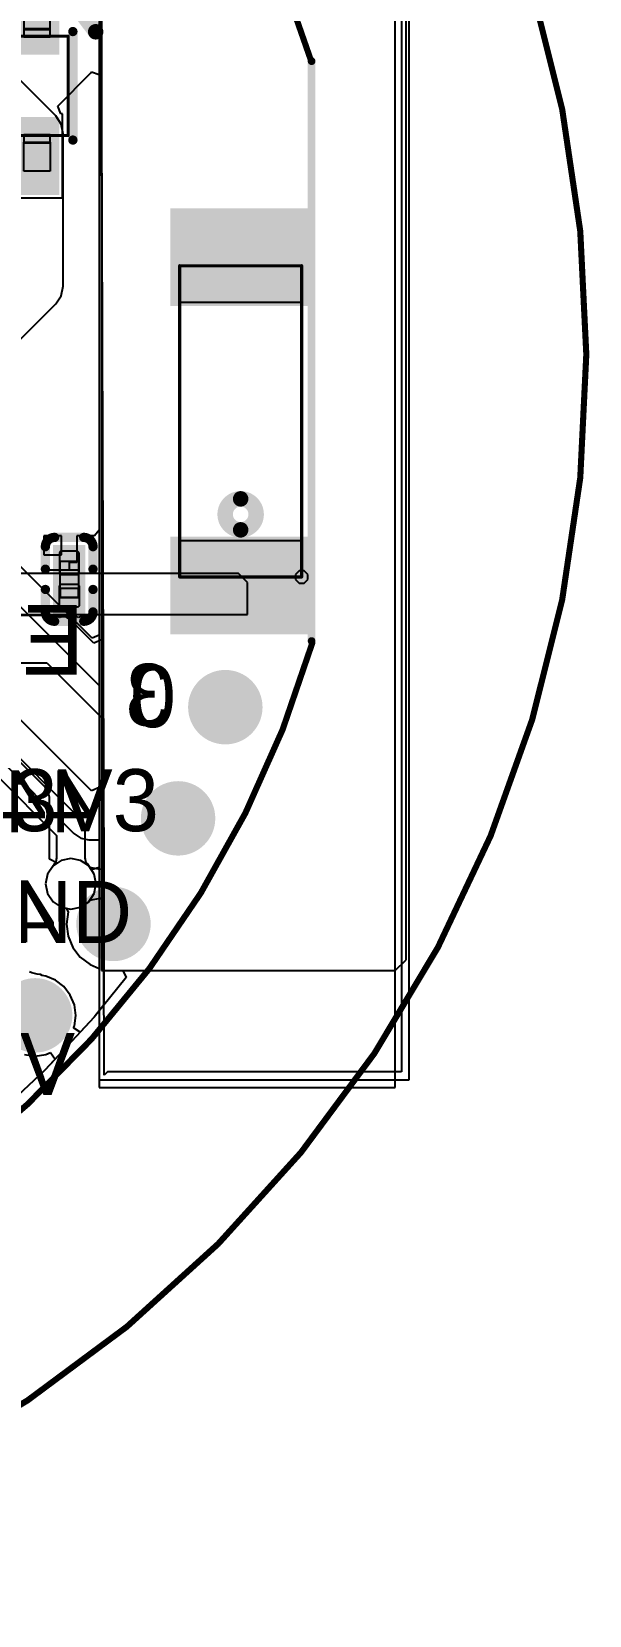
# Model space of a CAD drawing. Header units: millimetres. Extents: x 50 to 153, y 18 to 71.
# Drawn here: x 143.45 to 152.6, y 29.54 to 55.49 of the extents above; entities that cross this region are included whole.
import ezdxf

# ---------------------------------------------------------------- set-up
doc = ezdxf.new("R2010")
doc.units = ezdxf.units.MM
for name, color, linetype in [('BottomLayer', 5, 'Continuous'), ('BottomOverlay', 54, 'Continuous'), ('BottomPaste', 16, 'Continuous'), ('BottomSolder', 6, 'Continuous'), ('ConnectLayer', 7, 'Continuous'), ('KeepOutLayer', 6, 'Continuous'), ('Mechanical15', 56, 'Continuous'), ('Mechanical4', 56, 'Continuous'), ('Mechanical5', 56, 'Continuous'), ('Mechanical6', 56, 'Continuous'), ('MidLayer1', 16, 'Continuous'), ('MidLayer2', 76, 'Continuous'), ('MultiLayer', 9, 'Continuous'), ('PadHoleLayer', 156, 'Continuous'), ('TopLayer', 1, 'Continuous'), ('TopOverlay', 2, 'Continuous'), ('TopPaste', 8, 'Continuous'), ('TopSolder', 216, 'Continuous')]:
    doc.layers.add(name, color=color, linetype=linetype)

# ---------------------------------------------------------------- blocks, each defined once
blk = doc.blocks.new('KEY__3X6X4_3_5_1')
at = {"layer": 'BottomLayer', "const_width": 1.6}
for points in [[(-2.628, -0.95), (-2.428, -0.95)], [(2.372, -0.95), (2.572, -0.95)]]:
    blk.add_lwpolyline(points, dxfattribs=at)
at = {"layer": 'BottomLayer', "const_width": 0.8}
for points in [[(-3.028, -0.95, 1), (-2.228, -0.95, 1)], [(-2.828, -0.95, 1), (-2.028, -0.95, 1)], [(1.972, -0.95, 1), (2.772, -0.95, 1)], [(2.172, -0.95, 1), (2.972, -0.95, 1)]]:
    blk.add_lwpolyline(points, format="xyb", close=True, dxfattribs=at)
at = {"layer": 'BottomSolder', "const_width": 1.803}
for points in [[(-2.628, -0.95), (-2.428, -0.95)], [(2.372, -0.95), (2.572, -0.95)]]:
    blk.add_lwpolyline(points, dxfattribs=at)
at = {"layer": 'BottomSolder', "const_width": 0.902}
for points in [[(-3.079, -0.95, 1), (-2.178, -0.95, 1)], [(-2.879, -0.95, 1), (-1.978, -0.95, 1)], [(1.921, -0.95, 1), (2.822, -0.95, 1)], [(2.121, -0.95, 1), (3.022, -0.95, 1)]]:
    blk.add_lwpolyline(points, format="xyb", close=True, dxfattribs=at)
at = {"layer": 'MidLayer1', "const_width": 1.6}
for points in [[(-2.628, -0.95), (-2.428, -0.95)], [(2.372, -0.95), (2.572, -0.95)]]:
    blk.add_lwpolyline(points, dxfattribs=at)
at = {"layer": 'MidLayer1', "const_width": 0.8}
for points in [[(-3.028, -0.95, 1), (-2.228, -0.95, 1)], [(-2.828, -0.95, 1), (-2.028, -0.95, 1)], [(1.972, -0.95, 1), (2.772, -0.95, 1)], [(2.172, -0.95, 1), (2.972, -0.95, 1)]]:
    blk.add_lwpolyline(points, format="xyb", close=True, dxfattribs=at)
at = {"layer": 'MidLayer2', "const_width": 1.6}
for points in [[(-2.628, -0.95), (-2.428, -0.95)], [(2.372, -0.95), (2.572, -0.95)]]:
    blk.add_lwpolyline(points, dxfattribs=at)
at = {"layer": 'MidLayer2', "const_width": 0.8}
for points in [[(-3.028, -0.95, 1), (-2.228, -0.95, 1)], [(-2.828, -0.95, 1), (-2.028, -0.95, 1)], [(1.972, -0.95, 1), (2.772, -0.95, 1)], [(2.172, -0.95, 1), (2.972, -0.95, 1)]]:
    blk.add_lwpolyline(points, format="xyb", close=True, dxfattribs=at)
at = {"layer": 'MultiLayer', "const_width": 1.6}
for points in [[(-2.628, -0.95), (-2.428, -0.95)], [(2.372, -0.95), (2.572, -0.95)]]:
    blk.add_lwpolyline(points, dxfattribs=at)
at = {"layer": 'MultiLayer', "const_width": 0.8}
for points in [[(-3.028, -0.95, 1), (-2.228, -0.95, 1)], [(-2.828, -0.95, 1), (-2.028, -0.95, 1)], [(1.972, -0.95, 1), (2.772, -0.95, 1)], [(2.172, -0.95, 1), (2.972, -0.95, 1)]]:
    blk.add_lwpolyline(points, format="xyb", close=True, dxfattribs=at)
at = {"layer": 'PadHoleLayer', "const_width": 0.162}
for points in [[(-2.667, -1.172), (-2.779, -1.022, -1), (-2.39, -0.728), (-2.277, -0.878, -1)], [(2.333, -1.172), (2.221, -1.022, -1), (2.61, -0.728), (2.723, -0.878, -1)]]:
    blk.add_lwpolyline(points, format="xyb", close=True, dxfattribs=at)
at = {"layer": 'TopLayer', "const_width": 1.6}
for points in [[(-2.628, -0.95), (-2.428, -0.95)], [(2.372, -0.95), (2.572, -0.95)]]:
    blk.add_lwpolyline(points, dxfattribs=at)
at = {"layer": 'TopLayer', "const_width": 0.8}
for points in [[(-3.028, -0.95, 1), (-2.228, -0.95, 1)], [(-2.828, -0.95, 1), (-2.028, -0.95, 1)], [(1.972, -0.95, 1), (2.772, -0.95, 1)], [(2.172, -0.95, 1), (2.972, -0.95, 1)]]:
    blk.add_lwpolyline(points, format="xyb", close=True, dxfattribs=at)
at = {"layer": 'TopOverlay', "const_width": 0.254}
for points in [[(-3.278, 1.55), (3.222, 1.55)], [(-3.278, -0.15), (-3.278, 1.55)], [(3.222, -0.15), (3.222, 1.55)], [(-3.278, -2.1), (3.222, -2.1)]]:
    blk.add_lwpolyline(points, dxfattribs=at)
at = {"layer": 'TopOverlay', "const_width": 0.127}
for points in [[(-3.342, 1.55, 1), (-3.215, 1.55, 1)], [(-3.342, 1.55, 1), (-3.215, 1.55, 1)], [(3.158, 1.55, 1), (3.285, 1.55, 1)], [(3.158, 1.55, 1), (3.285, 1.55, 1)], [(-3.342, -0.15, 1), (-3.215, -0.15, 1)], [(3.158, -0.15, 1), (3.285, -0.15, 1)], [(-3.342, -2.1, 1), (-3.215, -2.1, 1)], [(3.158, -2.1, 1), (3.285, -2.1, 1)]]:
    blk.add_lwpolyline(points, format="xyb", close=True, dxfattribs=at)
at = {"layer": 'TopOverlay'}
for points in [[(-1.628, 1.55), (1.572, 1.55), (-1.628, 2.45), (1.572, 2.45)], [(-2.928, 1.55), (-2.128, 1.55), (-2.928, 2.05), (-2.128, 2.05)], [(2.072, 1.55), (2.872, 1.55), (2.072, 2.05), (2.872, 2.05)]]:
    blk.add_solid(points, dxfattribs=at)
at = {"layer": 'TopSolder', "const_width": 1.803}
for points in [[(-2.628, -0.95), (-2.428, -0.95)], [(2.372, -0.95), (2.572, -0.95)]]:
    blk.add_lwpolyline(points, dxfattribs=at)
at = {"layer": 'TopSolder', "const_width": 0.902}
for points in [[(-3.079, -0.95, 1), (-2.178, -0.95, 1)], [(-2.879, -0.95, 1), (-1.978, -0.95, 1)], [(1.921, -0.95, 1), (2.822, -0.95, 1)], [(2.121, -0.95, 1), (3.022, -0.95, 1)]]:
    blk.add_lwpolyline(points, format="xyb", close=True, dxfattribs=at)
blk = doc.blocks.new('T___________1_9')
at = {"layer": 'BottomLayer', "const_width": 0.508}
blk.add_lwpolyline([(-0.326, 0.03, 1), (0.182, 0.03, 1)], format="xyb", close=True, dxfattribs=at)
at = {"layer": 'BottomPaste', "const_width": 0.508}
blk.add_lwpolyline([(-0.326, 0.03, 1), (0.182, 0.03, 1)], format="xyb", close=True, dxfattribs=at)
at = {"layer": 'BottomSolder', "const_width": 0.61}
blk.add_lwpolyline([(-0.377, 0.03, 1), (0.233, 0.03, 1)], format="xyb", close=True, dxfattribs=at)
blk = doc.blocks.new('T___________1_B_10')
at = {"layer": 'TopLayer', "const_width": 0.508}
blk.add_lwpolyline([(-0.326, -0.03, 1), (0.182, -0.03, 1)], format="xyb", close=True, dxfattribs=at)
at = {"layer": 'TopPaste', "const_width": 0.508}
blk.add_lwpolyline([(-0.326, -0.03, 1), (0.182, -0.03, 1)], format="xyb", close=True, dxfattribs=at)
at = {"layer": 'TopSolder', "const_width": 0.61}
blk.add_lwpolyline([(-0.377, -0.03, 1), (0.233, -0.03, 1)], format="xyb", close=True, dxfattribs=at)
blk = doc.blocks.new('T___________1_11')
at = {"layer": 'BottomLayer', "const_width": 0.508}
blk.add_lwpolyline([(-0.326, 0.03, 1), (0.182, 0.03, 1)], format="xyb", close=True, dxfattribs=at)
at = {"layer": 'BottomPaste', "const_width": 0.508}
blk.add_lwpolyline([(-0.326, 0.03, 1), (0.182, 0.03, 1)], format="xyb", close=True, dxfattribs=at)
at = {"layer": 'BottomSolder', "const_width": 0.61}
blk.add_lwpolyline([(-0.377, 0.03, 1), (0.233, 0.03, 1)], format="xyb", close=True, dxfattribs=at)
blk = doc.blocks.new('T___________1_12')
at = {"layer": 'BottomLayer', "const_width": 0.508}
blk.add_lwpolyline([(-0.326, 0.03, 1), (0.182, 0.03, 1)], format="xyb", close=True, dxfattribs=at)
at = {"layer": 'BottomPaste', "const_width": 0.508}
blk.add_lwpolyline([(-0.326, 0.03, 1), (0.182, 0.03, 1)], format="xyb", close=True, dxfattribs=at)
at = {"layer": 'BottomSolder', "const_width": 0.61}
blk.add_lwpolyline([(-0.377, 0.03, 1), (0.233, 0.03, 1)], format="xyb", close=True, dxfattribs=at)
blk = doc.blocks.new('T___________1_13')
at = {"layer": 'BottomLayer', "const_width": 0.508}
blk.add_lwpolyline([(-0.326, 0.03, 1), (0.182, 0.03, 1)], format="xyb", close=True, dxfattribs=at)
at = {"layer": 'BottomPaste', "const_width": 0.508}
blk.add_lwpolyline([(-0.326, 0.03, 1), (0.182, 0.03, 1)], format="xyb", close=True, dxfattribs=at)
at = {"layer": 'BottomSolder', "const_width": 0.61}
blk.add_lwpolyline([(-0.377, 0.03, 1), (0.233, 0.03, 1)], format="xyb", close=True, dxfattribs=at)
blk = doc.blocks.new('T___________1_B_14')
at = {"layer": 'TopLayer', "const_width": 0.508}
blk.add_lwpolyline([(-0.326, -0.03, 1), (0.182, -0.03, 1)], format="xyb", close=True, dxfattribs=at)
at = {"layer": 'TopPaste', "const_width": 0.508}
blk.add_lwpolyline([(-0.326, -0.03, 1), (0.182, -0.03, 1)], format="xyb", close=True, dxfattribs=at)
at = {"layer": 'TopSolder', "const_width": 0.61}
blk.add_lwpolyline([(-0.377, -0.03, 1), (0.233, -0.03, 1)], format="xyb", close=True, dxfattribs=at)
blk = doc.blocks.new('T___________1_B_15')
at = {"layer": 'TopLayer', "const_width": 0.508}
blk.add_lwpolyline([(-0.326, -0.03, 1), (0.182, -0.03, 1)], format="xyb", close=True, dxfattribs=at)
at = {"layer": 'TopPaste', "const_width": 0.508}
blk.add_lwpolyline([(-0.326, -0.03, 1), (0.182, -0.03, 1)], format="xyb", close=True, dxfattribs=at)
at = {"layer": 'TopSolder', "const_width": 0.61}
blk.add_lwpolyline([(-0.377, -0.03, 1), (0.233, -0.03, 1)], format="xyb", close=True, dxfattribs=at)
blk = doc.blocks.new('SOT_23_6_L2_9_W1_6_P0_95_LS2_8_BL_B_31')
at = {"layer": 'BottomLayer'}
for points in [[(-0.684, 1.685), (-1.216, 1.685), (-0.684, 0.613), (-1.216, 0.613)], [(0.266, 1.685), (-0.266, 1.685), (0.266, 0.613), (-0.266, 0.613)], [(1.216, 1.685), (0.684, 1.685), (1.216, 0.613), (0.684, 0.613)], [(-0.684, -0.613), (-1.216, -0.613), (-0.684, -1.685), (-1.216, -1.685)], [(0.266, -0.613), (-0.266, -0.613), (0.266, -1.685), (-0.266, -1.685)], [(1.216, -0.613), (0.684, -0.613), (1.216, -1.685), (0.684, -1.685)]]:
    blk.add_solid(points, dxfattribs=at)
at = {"layer": 'BottomOverlay', "const_width": 0.152}
for points in [[(-1.539, 0.889), (-1.539, -0.889)], [(1.539, 0.889), (1.539, -0.889)]]:
    blk.add_lwpolyline(points, dxfattribs=at)
at = {"layer": 'BottomOverlay'}
for points, const_width in [([(-1.577, 0.889, 1), (-1.501, 0.889, 1)], 0.0762), ([(1.501, 0.889, 1), (1.577, 0.889, 1)], 0.0762), ([(-1.577, -0.889, 1), (-1.501, -0.889, 1)], 0.0762), ([(1.818, -1.301, 1), (1.518, -1.301, 1)], 0.3), ([(1.501, -0.889, 1), (1.577, -0.889, 1)], 0.0762), ([(1.443, -1.301, 1), (1.593, -1.301, 1)], 0.15), ([(1.743, -1.301, 1), (1.893, -1.301, 1)], 0.15)]:
    blk.add_lwpolyline(points, format="xyb", close=True, dxfattribs=dict(at, const_width=const_width))
at = {"layer": 'BottomPaste'}
for points in [[(-0.684, 1.685), (-1.216, 1.685), (-0.684, 0.613), (-1.216, 0.613)], [(0.266, 1.685), (-0.266, 1.685), (0.266, 0.613), (-0.266, 0.613)], [(1.216, 1.685), (0.684, 1.685), (1.216, 0.613), (0.684, 0.613)], [(-0.684, -0.613), (-1.216, -0.613), (-0.684, -1.685), (-1.216, -1.685)], [(0.266, -0.613), (-0.266, -0.613), (0.266, -1.685), (-0.266, -1.685)], [(1.216, -0.613), (0.684, -0.613), (1.216, -1.685), (0.684, -1.685)]]:
    blk.add_solid(points, dxfattribs=at)
at = {"layer": 'BottomSolder'}
for points in [[(-0.582, 1.787), (-1.318, 1.787), (-0.582, 0.511), (-1.318, 0.511)], [(0.368, 1.787), (-0.368, 1.787), (0.368, 0.511), (-0.368, 0.511)], [(1.318, 1.787), (0.582, 1.787), (1.318, 0.511), (0.582, 0.511)], [(-0.582, -0.511), (-1.318, -0.511), (-0.582, -1.787), (-1.318, -1.787)], [(0.368, -0.511), (-0.368, -0.511), (0.368, -1.787), (-0.368, -1.787)], [(1.318, -0.511), (0.582, -0.511), (1.318, -1.787), (0.582, -1.787)]]:
    blk.add_solid(points, dxfattribs=at)
at = {"layer": 'Mechanical15'}
for p, q in [((-1.165, 0.925), (-1.165, 1.4)), ((-1.165, 1.4), (-0.735, 1.4)), ((-0.735, 1.4), (-0.735, 0.925)), ((-0.215, 0.925), (-0.215, 1.4)), ((-0.215, 1.4), (0.215, 1.4)), ((0.215, 1.4), (0.215, 0.925)), ((0.735, 0.925), (0.735, 1.4)), ((0.735, 1.4), (1.165, 1.4)), ((1.165, 1.4), (1.165, 0.925)), ((-0.735, 0.935), (-1.165, 0.935)), ((-1.165, 0.935), (-1.165, 0.803)), ((-0.735, 0.925), (-1.165, 0.925)), ((-1.165, 0.803), (-0.735, 0.803)), ((-0.735, 0.935), (-0.735, 0.935)), ((-0.735, 0.803), (-0.735, 0.935)), ((-0.735, 0.925), (-0.735, 0.925)), ((0.215, 0.935), (-0.215, 0.935)), ((-0.215, 0.935), (-0.215, 0.803)), ((0.215, 0.925), (-0.215, 0.925)), ((-0.215, 0.803), (0.215, 0.803)), ((0.215, 0.935), (0.215, 0.935)), ((0.215, 0.803), (0.215, 0.935)), ((0.215, 0.925), (0.215, 0.925)), ((1.165, 0.935), (0.735, 0.935)), ((0.735, 0.935), (0.735, 0.803)), ((1.165, 0.925), (0.735, 0.925)), ((0.735, 0.803), (1.165, 0.803)), ((1.165, 0.935), (1.165, 0.935)), ((1.165, 0.803), (1.165, 0.935)), ((1.165, 0.925), (1.165, 0.925)), ((-0.735, -0.803), (-1.165, -0.803)), ((-1.165, -0.803), (-1.165, -0.935)), ((-0.735, -0.925), (-1.165, -0.925)), ((-1.165, -0.925), (-1.165, -1.4)), ((-1.165, -0.935), (-0.735, -0.935)), ((-0.735, -0.803), (-0.735, -0.803)), ((-0.735, -0.935), (-0.735, -0.803)), ((-0.735, -0.925), (-0.735, -0.925)), ((-0.735, -1.4), (-0.735, -0.925)), ((0.215, -0.803), (-0.215, -0.803)), ((-0.215, -0.803), (-0.215, -0.935)), ((0.215, -0.925), (-0.215, -0.925)), ((-0.215, -0.925), (-0.215, -1.4)), ((-0.215, -0.935), (0.215, -0.935)), ((0.215, -0.803), (0.215, -0.803)), ((0.215, -0.935), (0.215, -0.803)), ((0.215, -0.925), (0.215, -0.925)), ((0.215, -1.4), (0.215, -0.925)), ((1.165, -0.803), (0.735, -0.803)), ((0.735, -0.803), (0.735, -0.935)), ((1.165, -0.925), (0.735, -0.925)), ((0.735, -0.925), (0.735, -1.4)), ((0.735, -0.935), (1.165, -0.935)), ((1.165, -0.803), (1.165, -0.803)), ((1.165, -0.935), (1.165, -0.803)), ((1.165, -0.925), (1.165, -0.925)), ((1.165, -1.4), (1.165, -0.925)), ((-1.165, -1.4), (-0.735, -1.4)), ((-0.215, -1.4), (0.215, -1.4)), ((0.735, -1.4), (1.165, -1.4)), ((1.403, -1.4), (1.404, -1.376)), ((1.403, -1.4), (1.403, -1.4)), ((1.404, -1.424), (1.403, -1.4)), ((1.404, -1.376), (1.439, -1.341)), ((1.438, -1.459), (1.404, -1.424)), ((1.487, -1.459), (1.438, -1.459)), ((1.439, -1.341), (1.488, -1.341)), ((1.522, -1.425), (1.487, -1.459)), ((1.488, -1.341), (1.522, -1.376)), ((1.522, -1.376), (1.523, -1.4)), ((1.523, -1.4), (1.522, -1.425))]:
    blk.add_line(p, q, dxfattribs=at)
at = {"layer": 'Mechanical15', "const_width": 0.0508}
for points in [[(1.463, 0.813), (-1.463, 0.813)], [(-1.463, 0.813), (-1.463, -0.813)], [(1.463, 0.813), (1.463, -0.813)], [(1.463, -0.813), (-1.463, -0.813)]]:
    blk.add_lwpolyline(points, dxfattribs=at)
at = {"layer": 'Mechanical15', "const_width": 0.0254}
for points in [[(-1.476, 0.813, 1), (-1.45, 0.813, 1)], [(-1.476, 0.813, 1), (-1.45, 0.813, 1)], [(1.45, 0.813, 1), (1.476, 0.813, 1)], [(1.45, 0.813, 1), (1.476, 0.813, 1)], [(-1.476, -0.813, 1), (-1.45, -0.813, 1)], [(-1.476, -0.813, 1), (-1.45, -0.813, 1)], [(1.45, -0.813, 1), (1.476, -0.813, 1)], [(1.45, -0.813, 1), (1.476, -0.813, 1)]]:
    blk.add_lwpolyline(points, format="xyb", close=True, dxfattribs=at)
at = {"layer": 'Mechanical6'}
for points, const_width in [([(1.02, -1.68, 1), (0.82, -1.68, 1)], 0.2), ([(0.77, -1.68, 1), (0.87, -1.68, 1)], 0.1), ([(0.97, -1.68, 1), (1.07, -1.68, 1)], 0.1)]:
    blk.add_lwpolyline(points, format="xyb", close=True, dxfattribs=dict(at, const_width=const_width))
blk = doc.blocks.new('C0201_110')
at = {"layer": 'Mechanical4'}
for p, q in [((-0.304, 0.132), (0.296, 0.132)), ((-0.304, -0.168), (-0.304, 0.132)), ((0.296, 0.132), (0.296, -0.168)), ((0.296, -0.168), (-0.304, -0.168))]:
    blk.add_line(p, q, dxfattribs=at)
at = {"layer": 'Mechanical5'}
for p, q in [((-0.154, 0.132), (-0.304, 0.132)), ((-0.304, 0.132), (-0.304, -0.168)), ((-0.154, -0.168), (-0.154, 0.132)), ((0.146, 0.132), (0.296, 0.132)), ((0.146, -0.168), (0.146, 0.132)), ((0.296, 0.132), (0.296, -0.168)), ((-0.304, -0.168), (-0.154, -0.168)), ((0.296, -0.168), (0.146, -0.168))]:
    blk.add_line(p, q, dxfattribs=at)
at = {"layer": 'TopLayer'}
for points in [[(-0.462, -0.18), (-0.094, -0.18), (-0.462, 0.144), (-0.094, 0.144)], [(0.086, -0.18), (0.455, -0.18), (0.086, 0.144), (0.455, 0.144)]]:
    blk.add_solid(points, dxfattribs=at)
at = {"layer": 'TopOverlay', "const_width": 0.152}
for points in [[(-0.691, 0.221, -0.414214), (-0.538, 0.373)], [(0.531, 0.373, -0.414214), (0.683, 0.221)], [(-0.538, -0.408, -0.414214), (-0.691, -0.256)], [(0.683, -0.256, -0.414214), (0.531, -0.408)]]:
    blk.add_lwpolyline(points, format="xyb", dxfattribs=at)
for points in [[(-0.691, 0.221), (-0.691, -0.256)], [(-0.538, 0.373), (-0.17, 0.373)], [(0.162, 0.373), (0.531, 0.373)], [(0.683, 0.221), (0.683, -0.256)], [(-0.538, -0.408), (-0.17, -0.408)], [(0.162, -0.408), (0.531, -0.408)]]:
    blk.add_lwpolyline(points, dxfattribs=at)
at = {"layer": 'TopOverlay', "const_width": 0.0762}
for points in [[(-0.729, 0.221, 1), (-0.653, 0.221, 1)], [(-0.729, 0.221, 1), (-0.653, 0.221, 1)], [(-0.577, 0.373, 1), (-0.5, 0.373, 1)], [(-0.577, 0.373, 1), (-0.5, 0.373, 1)], [(-0.208, 0.373, 1), (-0.132, 0.373, 1)], [(0.124, 0.373, 1), (0.2, 0.373, 1)], [(0.493, 0.373, 1), (0.569, 0.373, 1)], [(0.493, 0.373, 1), (0.569, 0.373, 1)], [(0.645, 0.221, 1), (0.721, 0.221, 1)], [(0.645, 0.221, 1), (0.721, 0.221, 1)], [(-0.729, -0.256, 1), (-0.653, -0.256, 1)], [(-0.729, -0.256, 1), (-0.653, -0.256, 1)], [(0.645, -0.256, 1), (0.721, -0.256, 1)], [(0.645, -0.256, 1), (0.721, -0.256, 1)], [(-0.577, -0.408, 1), (-0.5, -0.408, 1)], [(-0.577, -0.408, 1), (-0.5, -0.408, 1)], [(-0.208, -0.408, 1), (-0.132, -0.408, 1)], [(0.124, -0.408, 1), (0.2, -0.408, 1)], [(0.493, -0.408, 1), (0.569, -0.408, 1)], [(0.493, -0.408, 1), (0.569, -0.408, 1)]]:
    blk.add_lwpolyline(points, format="xyb", close=True, dxfattribs=at)
at = {"layer": 'TopPaste'}
for p, q in [((-0.462, 0.12), (-0.438, 0.144)), ((-0.462, -0.156), (-0.462, 0.12)), ((-0.438, 0.144), (-0.109, 0.144)), ((-0.109, 0.144), (-0.085, 0.12)), ((-0.085, 0.12), (-0.085, -0.156)), ((0.101, 0.144), (0.077, 0.12)), ((0.077, 0.12), (0.077, -0.156)), ((0.431, 0.144), (0.101, 0.144)), ((0.455, 0.12), (0.431, 0.144)), ((0.455, -0.156), (0.455, 0.12)), ((-0.438, -0.18), (-0.462, -0.156)), ((-0.109, -0.18), (-0.438, -0.18)), ((-0.085, -0.156), (-0.109, -0.18)), ((0.077, -0.156), (0.101, -0.18)), ((0.101, -0.18), (0.431, -0.18)), ((0.431, -0.18), (0.455, -0.156))]:
    blk.add_line(p, q, dxfattribs=at)
for points in [[(-0.462, -0.18), (-0.094, -0.18), (-0.462, 0.144), (-0.094, 0.144)], [(0.086, -0.18), (0.455, -0.18), (0.086, 0.144), (0.455, 0.144)]]:
    blk.add_solid(points, dxfattribs=at)
at = {"layer": 'TopSolder'}
for points in [[(-0.564, -0.281), (0.008, -0.281), (-0.564, 0.246), (0.008, 0.246)], [(-0.015, -0.281), (0.556, -0.281), (-0.015, 0.246), (0.556, 0.246)]]:
    blk.add_solid(points, dxfattribs=at)
blk = doc.blocks.new('ANT_RAINSUN_121')
at = {"layer": 'Mechanical15'}
for p, q in [((-2.666, 1.119), (-2.666, 1.119)), ((-2.666, 1.119), (-2.066, 1.119)), ((-2.666, -0.881), (-2.666, 1.119)), ((-2.066, 1.119), (-2.066, -0.881)), ((1.834, -0.881), (1.834, 1.119)), ((1.834, 1.119), (2.434, 1.119)), ((2.434, 1.119), (2.434, -0.881)), ((-2.708, -0.781), (-2.766, -0.839)), ((-2.766, -0.839), (-2.766, -0.881)), ((-2.766, -0.881), (-2.766, -0.922)), ((-2.766, -0.922), (-2.708, -0.981)), ((-2.625, -0.781), (-2.708, -0.781)), ((-2.708, -0.981), (-2.625, -0.981)), ((-2.066, -0.881), (-2.666, -0.881)), ((-2.566, -0.839), (-2.625, -0.781)), ((-2.625, -0.981), (-2.566, -0.922)), ((-2.566, -0.881), (-2.566, -0.839)), ((-2.566, -0.881), (-2.566, -0.881)), ((-2.566, -0.922), (-2.566, -0.881)), ((2.434, -0.881), (1.834, -0.881)), ((2.434, -0.881), (2.434, -0.881))]:
    blk.add_line(p, q, dxfattribs=at)
at = {"layer": 'Mechanical15', "const_width": 0.0508}
for points in [[(2.434, 1.119), (-2.666, 1.119)], [(-2.666, 1.119), (-2.666, -0.881)], [(2.434, 1.119), (2.434, -0.881)], [(-2.666, -0.881), (2.434, -0.881)]]:
    blk.add_lwpolyline(points, dxfattribs=at)
at = {"layer": 'Mechanical15', "const_width": 0.0254}
for points in [[(-2.679, 1.119, 1), (-2.653, 1.119, 1)], [(-2.679, 1.119, 1), (-2.653, 1.119, 1)], [(2.421, 1.119, 1), (2.447, 1.119, 1)], [(2.421, 1.119, 1), (2.447, 1.119, 1)], [(-2.679, -0.881, 1), (-2.653, -0.881, 1)], [(-2.679, -0.881, 1), (-2.653, -0.881, 1)], [(2.421, -0.881, 1), (2.447, -0.881, 1)], [(2.421, -0.881, 1), (2.447, -0.881, 1)]]:
    blk.add_lwpolyline(points, format="xyb", close=True, dxfattribs=at)
at = {"layer": 'TopLayer'}
for points in [[(-3.556, -0.981), (-2.056, -0.981), (-3.556, 1.219), (-2.056, 1.219)], [(1.824, -0.981), (3.324, -0.981), (1.824, 1.219), (3.324, 1.219)]]:
    blk.add_solid(points, dxfattribs=at)
at = {"layer": 'TopOverlay'}
for points, const_width in [([(-1.386, 0.119, 1), (-1.894, 0.119, 1)], 0.254), ([(-1.958, 0.119, 1), (-1.831, 0.119, 1)], 0.127), ([(-1.45, 0.119, 1), (-1.323, 0.119, 1)], 0.127)]:
    blk.add_lwpolyline(points, format="xyb", close=True, dxfattribs=dict(at, const_width=const_width))
at = {"layer": 'TopPaste'}
for points in [[(-3.556, -0.981), (-2.056, -0.981), (-3.556, 1.219), (-2.056, 1.219)], [(1.824, -0.981), (3.324, -0.981), (1.824, 1.219), (3.324, 1.219)]]:
    blk.add_solid(points, dxfattribs=at)
at = {"layer": 'TopSolder'}
for points in [[(-3.607, -1.032), (-2.005, -1.032), (-3.607, 1.27), (-2.005, 1.27)], [(1.773, -1.032), (3.375, -1.032), (1.773, 1.27), (3.375, 1.27)]]:
    blk.add_solid(points, dxfattribs=at)
blk = doc.blocks.new('T___________1_B_136')
at = {"layer": 'TopLayer', "const_width": 0.508}
blk.add_lwpolyline([(-0.326, -0.03, 1), (0.182, -0.03, 1)], format="xyb", close=True, dxfattribs=at)
at = {"layer": 'TopPaste', "const_width": 0.508}
blk.add_lwpolyline([(-0.326, -0.03, 1), (0.182, -0.03, 1)], format="xyb", close=True, dxfattribs=at)
at = {"layer": 'TopSolder', "const_width": 0.61}
blk.add_lwpolyline([(-0.377, -0.03, 1), (0.233, -0.03, 1)], format="xyb", close=True, dxfattribs=at)

msp = doc.modelspace()

# ---------------------------------------------------------------- linework, layer by layer
at = {"layer": 'BottomLayer'}
for p, q in [((144.561, 68.267), (144.561, 38.31)), ((149.645, 38.31), (149.645, 68.267)), ((144.561, 38.31), (149.645, 38.31))]:
    msp.add_line(p, q, dxfattribs=at)
at = {"layer": 'ConnectLayer'}
for p, q in [((144.561, 55.866), (144.561, 47.32)), ((144.595, 55.847), (144.634, 41.555)), ((144.599, 55.844), (144.599, 45.519)), ((143.848, 54.107), (143.134, 54.822)), ((143.881, 54.266), (144.42, 54.804)), ((144.42, 54.804), (144.434, 54.826)), ((144.434, 54.826), (144.561, 54.787)), ((144.561, 54.787), (144.561, 45.595)), ((143.934, 54.139), (143.881, 54.266)), ((143.938, 53.973), (143.848, 54.107)), ((143.958, 54.139), (143.934, 54.139)), ((143.958, 53.981), (143.958, 54.139)), ((143.959, 53.98), (143.958, 53.981)), ((143.958, 53.979), (143.959, 53.98)), ((143.958, 52.762), (143.958, 53.979)), ((143.97, 53.814), (143.938, 53.973)), ((143.97, 51.318), (143.97, 53.814)), ((143.135, 52.762), (143.958, 52.762)), ((143.848, 51.025), (143.938, 51.159)), ((143.938, 51.159), (143.97, 51.318)), ((143.234, 50.41), (143.848, 51.025)), ((144.561, 47.32), (144.485, 47.225)), ((144.444, 45.547), (142.889, 47.101)), ((143.942, 47.225), (143.653, 47.225)), ((143.653, 47.225), (143.653, 46.914)), ((143.942, 46.914), (143.942, 47.225)), ((144.485, 47.225), (144.196, 47.225)), ((144.196, 47.225), (144.196, 46.787)), ((143.653, 46.914), (143.942, 46.914)), ((144.196, 46.787), (144.069, 46.787)), ((144.069, 46.787), (144.069, 46.66)), ((143.653, 46.608), (141.945, 46.608)), ((142.628, 46.703), (144.561, 44.77)), ((144.069, 46.66), (143.653, 46.66)), ((143.653, 46.66), (143.653, 46.608)), ((143.308, 45.935), (143.754, 45.935)), ((143.754, 45.935), (143.754, 45.902)), ((144.383, 45.902), (144.416, 45.935)), ((144.416, 45.935), (144.561, 45.935)), ((144.561, 45.935), (144.561, 43.099)), ((143.925, 45.917), (139.542, 45.917)), ((143.754, 45.902), (143.887, 45.902)), ((143.887, 45.902), (143.91, 45.892)), ((143.91, 45.892), (143.921, 45.896)), ((143.921, 45.896), (143.932, 45.893)), ((144.015, 45.899), (143.925, 45.917)), ((143.932, 45.893), (143.946, 45.902)), ((143.946, 45.902), (144.192, 45.902)), ((144.09, 45.849), (144.015, 45.899)), ((144.472, 45.467), (144.09, 45.849)), ((144.192, 45.902), (144.206, 45.893)), ((144.206, 45.893), (144.217, 45.896)), ((144.217, 45.896), (144.228, 45.892)), ((144.228, 45.892), (144.251, 45.902)), ((144.251, 45.902), (144.383, 45.902)), ((144.383, 45.902), (144.383, 45.902)), ((144.561, 45.595), (144.444, 45.547)), ((144.599, 45.519), (144.472, 45.467)), ((138.193, 45.146), (143.703, 45.146)), ((143.703, 45.146), (144.599, 44.249)), ((144.261, 42.577), (142.097, 44.741)), ((144.561, 44.77), (144.561, 41.788)), ((143.675, 43.107), (142.361, 44.421)), ((144.434, 43.046), (143.208, 44.272)), ((144.599, 44.249), (144.599, 41.772)), ((142.231, 43.948), (143.863, 42.316)), ((142.816, 43.676), (144.145, 42.347)), ((143.726, 43.032), (143.675, 43.107)), ((144.561, 43.099), (144.434, 43.046)), ((143.743, 42.942), (143.726, 43.032)), ((143.743, 41.929), (143.743, 42.942)), ((144.312, 42.501), (144.261, 42.577)), ((143.863, 42.316), (143.863, 41.942)), ((144.145, 42.347), (144.258, 42.271)), ((144.329, 42.412), (144.312, 42.501)), ((144.329, 41.942), (144.329, 42.412)), ((144.258, 42.271), (144.392, 42.245)), ((144.392, 42.245), (144.392, 42.245)), ((144.392, 42.245), (144.561, 42.245)), ((144.561, 42.245), (144.561, 41.788)), ((143.803, 41.816), (143.713, 41.682)), ((143.803, 41.816), (143.713, 41.682)), ((143.792, 41.799), (143.713, 41.682)), ((143.87, 41.861), (143.743, 41.929)), ((143.8, 41.819), (143.792, 41.799)), ((143.815, 41.835), (143.8, 41.819)), ((143.938, 41.906), (143.803, 41.816)), ((143.938, 41.906), (143.803, 41.816)), ((143.826, 41.848), (143.815, 41.835)), ((143.834, 41.859), (143.826, 41.848)), ((143.841, 41.869), (143.834, 41.859)), ((143.846, 41.879), (143.841, 41.869)), ((143.849, 41.887), (143.846, 41.879)), ((143.852, 41.895), (143.849, 41.887)), ((143.854, 41.903), (143.852, 41.895)), ((143.855, 41.91), (143.854, 41.903)), ((143.863, 41.942), (143.855, 41.925)), ((143.855, 41.925), (143.855, 41.91)), ((143.938, 41.906), (143.87, 41.861)), ((144.096, 41.938), (143.938, 41.906)), ((144.096, 41.938), (143.938, 41.906)), ((144.096, 41.938), (143.938, 41.906)), ((144.255, 41.906), (144.096, 41.938)), ((144.255, 41.906), (144.096, 41.938)), ((144.255, 41.906), (144.096, 41.938)), ((144.389, 41.816), (144.255, 41.906)), ((144.389, 41.816), (144.255, 41.906)), ((144.389, 41.816), (144.255, 41.906)), ((144.337, 41.925), (144.329, 41.942)), ((144.338, 41.91), (144.337, 41.925)), ((144.339, 41.903), (144.338, 41.91)), ((144.341, 41.895), (144.339, 41.903)), ((144.343, 41.887), (144.341, 41.895)), ((144.347, 41.879), (144.343, 41.887)), ((144.352, 41.869), (144.347, 41.879)), ((144.358, 41.859), (144.352, 41.869)), ((144.367, 41.848), (144.358, 41.859)), ((144.377, 41.835), (144.367, 41.848)), ((144.393, 41.819), (144.377, 41.835)), ((144.434, 41.749), (144.389, 41.816)), ((144.434, 41.749), (144.389, 41.816)), ((144.479, 41.682), (144.389, 41.816)), ((144.401, 41.799), (144.393, 41.819)), ((144.406, 41.791), (144.401, 41.799)), ((144.579, 41.758), (144.406, 41.791)), ((144.561, 41.788), (144.434, 41.749)), ((144.561, 41.788), (144.434, 41.749)), ((143.713, 41.682), (143.682, 41.523)), ((143.713, 41.682), (143.682, 41.523)), ((143.713, 41.682), (143.682, 41.523)), ((143.682, 41.523), (143.713, 41.365)), ((143.682, 41.523), (143.713, 41.365)), ((143.682, 41.523), (143.713, 41.365)), ((144.507, 41.543), (144.479, 41.682)), ((144.634, 41.555), (144.507, 41.543)), ((144.599, 41.772), (144.579, 41.758)), ((143.713, 41.365), (143.803, 41.23)), ((143.713, 41.365), (143.803, 41.23)), ((143.713, 41.365), (143.803, 41.23)), ((144.389, 41.23), (144.479, 41.365)), ((144.406, 41.256), (144.579, 41.289)), ((144.479, 41.365), (144.507, 41.504)), ((144.507, 41.504), (144.634, 41.492)), ((144.579, 41.289), (144.599, 41.275)), ((144.599, 41.275), (144.599, 40.101)), ((144.634, 41.492), (144.639, 39.537)), ((143.803, 41.23), (143.938, 41.14)), ((143.803, 41.23), (143.938, 41.14)), ((143.803, 41.23), (143.938, 41.14)), ((143.938, 41.14), (144.02, 41.124)), ((143.938, 41.14), (144.096, 41.109)), ((143.938, 41.14), (144.096, 41.109)), ((144.02, 41.124), (144.052, 41.063)), ((144.052, 41.063), (144.026, 40.864)), ((144.096, 41.109), (144.255, 41.14)), ((144.096, 41.109), (144.255, 41.14)), ((144.255, 41.14), (144.389, 41.23)), ((144.255, 41.14), (144.389, 41.23)), ((144.389, 41.23), (144.406, 41.256)), ((144.026, 40.864), (144.052, 40.666)), ((144.052, 40.666), (144.129, 40.48)), ((144.129, 40.48), (144.251, 40.321)), ((144.251, 40.321), (144.41, 40.199)), ((143.457, 40.065), (143.416, 40.08)), ((143.5, 40.052), (143.457, 40.065)), ((143.545, 40.042), (143.5, 40.052)), ((143.597, 40.034), (143.545, 40.042)), ((143.624, 40.018), (143.597, 40.034)), ((143.683, 40.01), (143.624, 40.018)), ((143.843, 39.944), (143.683, 40.01)), ((144.41, 40.199), (144.561, 40.136)), ((145.001, 39.986), (144.478, 39.337)), ((144.561, 40.136), (144.561, 39.441)), ((144.599, 40.101), (144.946, 40.101)), ((144.946, 40.101), (145.001, 39.986)), ((143.981, 39.838), (143.843, 39.944)), ((144.087, 39.7), (143.981, 39.838)), ((144.154, 39.539), (144.087, 39.7)), ((144.176, 39.367), (144.154, 39.539)), ((144.639, 39.537), (144.478, 39.337)), ((144.478, 39.337), (143.671, 38.47)), ((144.478, 39.337), (143.671, 38.47)), ((144.139, 39.16), (144.154, 39.194)), ((144.154, 39.194), (144.176, 39.367)), ((144.478, 39.337), (144.248, 39.09)), ((144.561, 39.441), (144.478, 39.337)), ((144.248, 39.09), (144.139, 39.16)), ((143.338, 38.723), (143.51, 38.701)), ((143.338, 38.723), (143.51, 38.701)), ((143.51, 38.701), (143.683, 38.723)), ((143.51, 38.701), (143.683, 38.723)), ((143.683, 38.723), (143.764, 38.757)), ((143.683, 38.723), (143.764, 38.757)), ((143.764, 38.757), (143.839, 38.651)), ((143.764, 38.757), (143.839, 38.651)), ((143.671, 38.47), (142.804, 37.663)), ((143.671, 38.47), (142.804, 37.663)), ((143.671, 38.47), (142.804, 37.663)), ((143.671, 38.47), (142.804, 37.663)), ((143.839, 38.651), (143.671, 38.47)), ((143.839, 38.651), (143.671, 38.47))]:
    msp.add_line(p, q, dxfattribs=at)
at = {"layer": 'KeepOutLayer', "const_width": 0.1}
for points in [[(139.256, 65.319, -0.210553), (148.04, 54.995)], [(148.054, 45.466, -0.22674), (138.369, 34.685)]]:
    msp.add_lwpolyline(points, format="xyb", dxfattribs=at)
at = {"layer": 'KeepOutLayer', "const_width": 0.127}
msp.add_lwpolyline([(148.043, 45.501), (148.043, 55.003)], dxfattribs=at)
at = {"layer": 'KeepOutLayer'}
for points, const_width in [([(148.012, 55.003, 1), (148.075, 55.003, 1)], 0.0635), ([(148.015, 54.995, 1), (148.065, 54.995, 1)], 0.05), ([(148.012, 45.501, 1), (148.075, 45.501, 1)], 0.0635), ([(148.029, 45.466, 1), (148.079, 45.466, 1)], 0.05)]:
    msp.add_lwpolyline(points, format="xyb", close=True, dxfattribs=dict(at, const_width=const_width))
at = {"layer": 'MidLayer1'}
for p, q in [((149.593, 40.279), (149.593, 68.259)), ((144.599, 68.229), (144.599, 40.101)), ((149.415, 40.101), (149.593, 40.279)), ((144.599, 40.101), (149.415, 40.101))]:
    msp.add_line(p, q, dxfattribs=at)
at = {"layer": 'MidLayer2'}
for p, q in [((144.642, 38.386), (144.561, 68.267)), ((149.517, 68.102), (149.517, 38.44)), ((144.696, 38.44), (144.642, 38.386)), ((149.517, 38.44), (144.696, 38.44))]:
    msp.add_line(p, q, dxfattribs=at)
at = {"layer": 'TopLayer'}
for p, q in [((144.561, 68.267), (144.561, 38.186)), ((149.412, 38.186), (149.412, 68.267)), ((146.842, 46.608), (139.377, 46.608)), ((146.992, 46.458), (146.842, 46.608)), ((146.992, 45.933), (146.992, 46.458)), ((139.377, 45.938), (146.992, 45.933)), ((144.561, 38.186), (149.412, 38.186))]:
    msp.add_line(p, q, dxfattribs=at)
at = {"layer": 'TopOverlay'}
for points, const_width in [([(152.548, 50.197, 1), (111.324, 50.197, 1)], 0.1), ([(152.523, 50.197, 1), (152.573, 50.197, 1)], 0.05)]:
    msp.add_lwpolyline(points, format="xyb", close=True, dxfattribs=dict(at, const_width=const_width))

# ---------------------------------------------------------------- block references
for name, p, rotation in [('KEY__3X6X4_3_5_1', (144.241, 59.321), 307), ('SOT_23_6_L2_9_W1_6_P0_95_LS2_8_BL_B_31', (142.59, 54.599), 180), ('ANT_RAINSUN_121', (146.999, 49.217), 90), ('C0201_110', (144.051, 46.516), 90), ('T___________1_B_136', (146.557, 44.387), 180), ('T___________1_B_14', (145.782, 42.565), 180), ('T___________1_B_15', (144.723, 40.835), 180), ('T___________1_B_10', (143.438, 39.337), 180)]:
    msp.add_blockref(name, p, dxfattribs=dict(rotation=rotation))
for name, p in [('T___________1_13', (146.7, 44.387)), ('T___________1_12', (145.926, 42.565)), ('T___________1_11', (144.867, 40.835)), ('T___________1_9', (143.582, 39.337))]:
    msp.add_blockref(name, p)

# ---------------------------------------------------------------- texts
at = {"layer": 'BottomOverlay', "text_generation_flag": 2}
for s, height, p in [('ESP32S3-AI-BOX-1.28', 1.143, (144.315, 44.95)), ('3', 1.016, (145.747, 44.112)), ('44', 1.016, (144.457, 42.367)), ('43', 1.016, (143.852, 40.561))]:
    msp.add_text(s, height=height, rotation=360, dxfattribs=at).set_placement(p)
at = {"layer": 'TopOverlay'}
for s, p in [('0', (145.064, 44.089)), ('3V3', (143.121, 42.385)), ('GND', (142.08, 40.553)), ('5V', (142.504, 38.061))]:
    msp.add_text(s, height=1.016, dxfattribs=at).set_placement(p)

doc.saveas('drawing.dxf')
